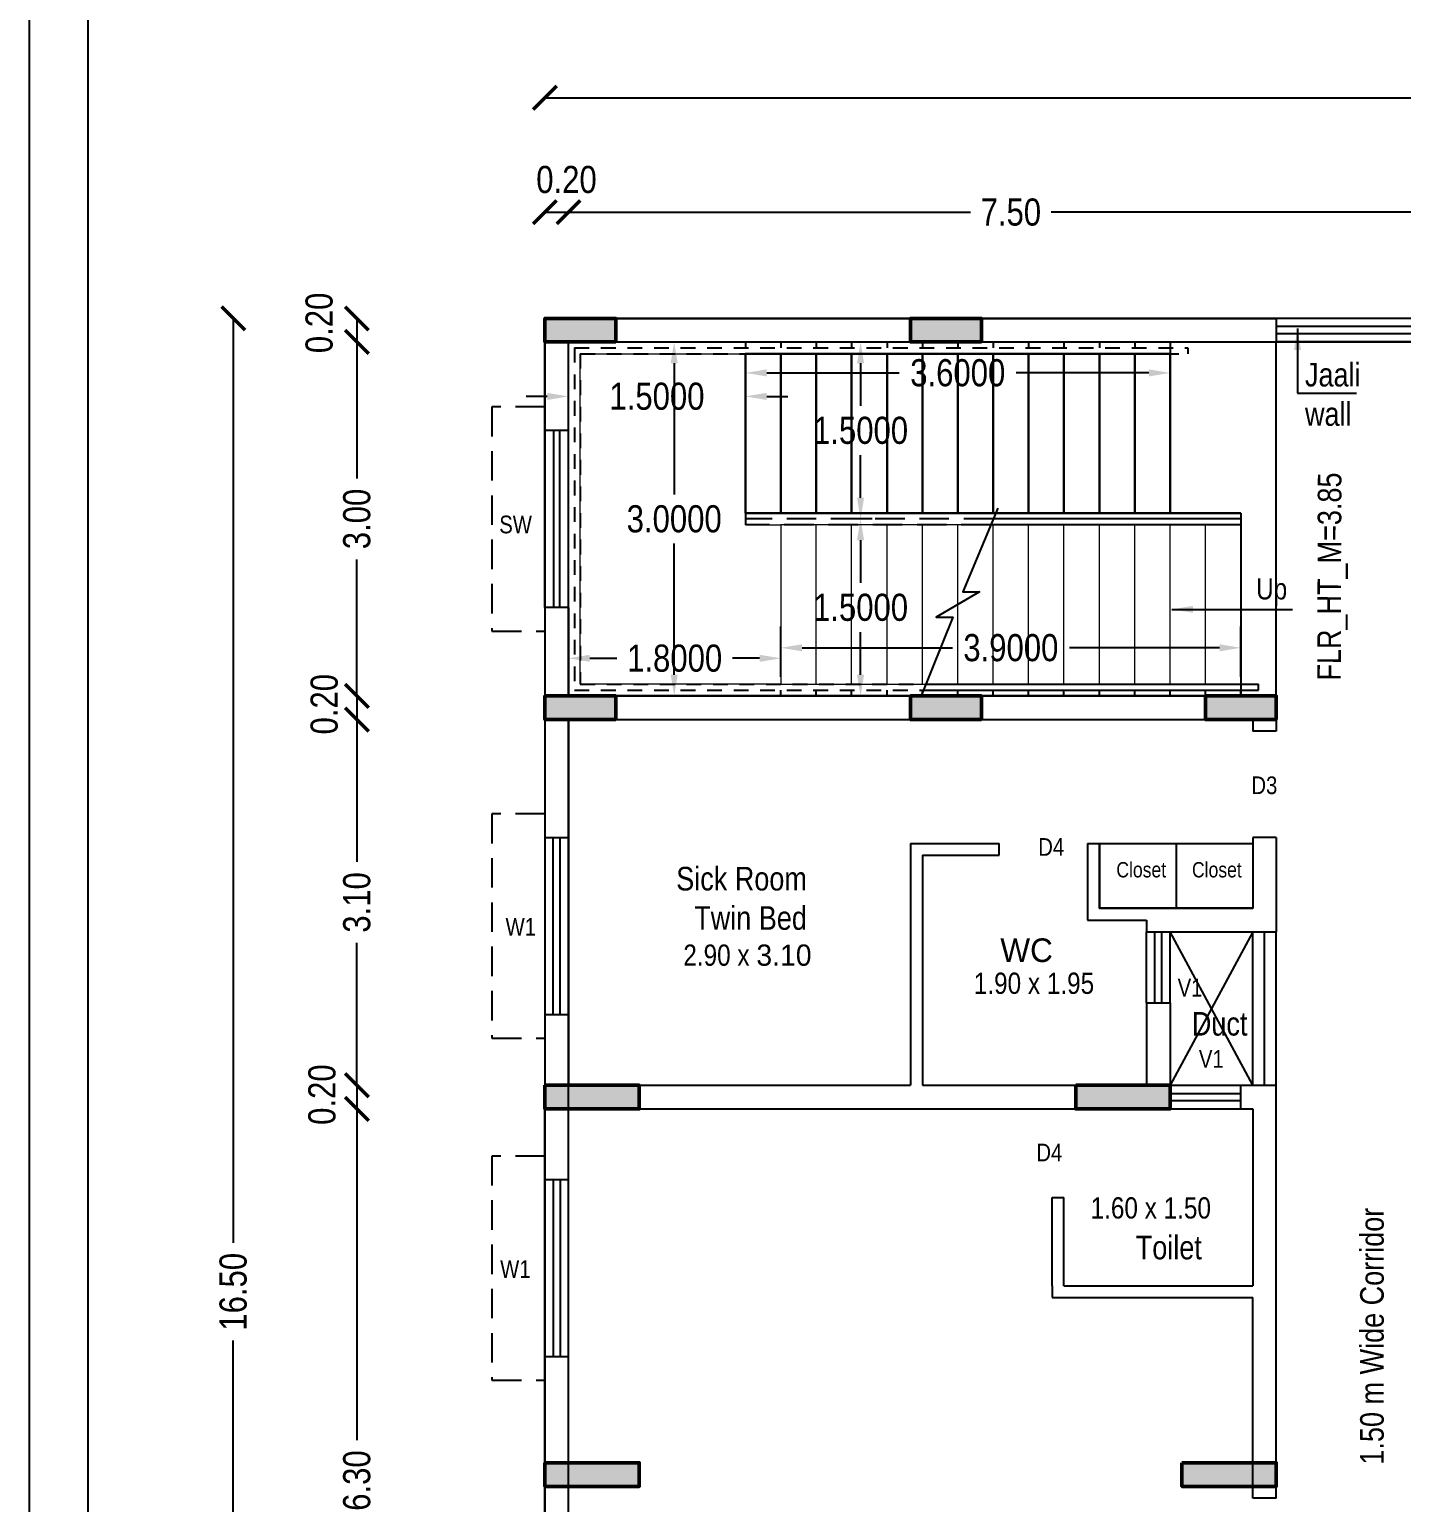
# Model space of a CAD drawing. Header units: metres. Extents: x -488 to 19274, y 1106 to 2071.
# Drawn here: x 19087 to 19098.63, y 1117.22 to 1129.7 of the extents above; entities that cross this region are included whole.
import ezdxf

# ---------------------------------------------------------------- set-up
doc = ezdxf.new("R2010")
doc.units = ezdxf.units.M
doc.header["$MEASUREMENT"] = 0
doc.linetypes.add('HIDDEN', pattern=[0.375, 0.25, -0.125])
for name, color, linetype in [('0 @ 1 (2)', 7, 'Continuous'), ('BLK_1_FLR_0_CARPET_AREA', 17, 'Continuous'), ('BLK_1_FLR_0_REGULAR_ROOM_0', 117, 'Continuous'), ('BLK_1_FLR_0_STAIR_1', 1, 'Continuous')]:
    doc.layers.add(name, color=color, linetype=linetype)
doc.layers.add('BLK_1_FLR_0_BLT_UP_AREA', color=17, linetype='Continuous', plot=False)
for name, color, linetype, lineweight in [('BLK_1_FLR_0_STAIR_1_FLIGHT_1', 1, 'Continuous', 0), ('BLK_1_FLR_0_STAIR_1_FLIGHT_2', 1, 'Continuous', 0), ('BLK_1_FLR_0_STAIR_1_LANDING_1', 7, 'Continuous', 0), ('COL', 1, 'Continuous', 50), ('Hatch', 8, 'Continuous', 5), ('LOCATION_PLAN', 7, 'Continuous', 0)]:
    doc.layers.add(name, color=color, linetype=linetype, lineweight=lineweight)
doc.styles.add('CODE', font='swissc.ttf', dxfattribs={"height": 0.25})
doc.styles.get("Standard").update_dxf_attribs({"font": 'swissc.ttf', "height": 0.23})
doc.dimstyles.new('OUTER', dxfattribs={"dimscale": 0, "dimtxt": 0.3, "dimasz": 0.18, "dimexe": 0.18, "dimexo": 0.0625, "dimgap": 0.09, "dimtad": 0, "dimzin": 0, "dimdsep": 46, "dimtxsty": 'CODE', "dimcen": 0.09, "dimse1": 1, "dimse2": 1, "dimclrd": 8, "dimclrt": 1, "dimadec": 0, "dimazin": 0, "dimtfac": 1, "dimtofl": 0, "dimtmove": 0, "dimatfit": 3, "dimfxl": 0, "dimtolj": 1, "dimtzin": 0, "dimarcsym": 0})
doc.dimstyles.get("Standard").update_dxf_attribs({"dimtxt": 1, "dimasz": 0.18, "dimexe": 0.18, "dimexo": 0.0625, "dimgap": 0.09, "dimtad": 0, "dimtih": 1, "dimtoh": 1, "dimdec": 4, "dimzin": 0, "dimdsep": 46, "dimtxsty": 'Standard', "dimcen": 0.09, "dimadec": 0, "dimazin": 0, "dimtfac": 1, "dimtdec": 4, "dimtofl": 0, "dimtmove": 0, "dimatfit": 3, "dimfxl": 0, "dimtolj": 1, "dimtzin": 0, "dimarcsym": 0})
doc.dimstyles.new('STANDARD$0', dxfattribs={"dimtxt": 7, "dimasz": 3, "dimexe": 3, "dimexo": 1, "dimgap": 1.5, "dimtad": 1, "dimdec": 1, "dimzin": 1, "dimdsep": 46, "dimlunit": 4, "dimtxsty": 'Standard', "dimblk": 'OBLIQUE', "dimcen": 0.09375, "dimdle": 1, "dimclrd": 8, "dimclre": 8, "dimclrt": 7, "dimadec": 1, "dimazin": 0, "dimtfac": 1, "dimtdec": 1, "dimtix": 1, "dimtmove": 2, "dimatfit": 3, "dimldrblk": 'ARCHTICK', "dimfxl": 0, "dimfrac": 2, "dimtolj": 1, "dimtzin": 0, "dimarcsym": 0})

# ---------------------------------------------------------------- blocks, each defined once
blk = doc.blocks.new('*D193')
at = {"layer": 'BLK_1_FLR_0_STAIR_1_LANDING_1', "color": 0, "linetype": 'Continuous', "lineweight": -2}
for p, q in [((19091.57, 1124.117), (19091.57, 1124.553)), ((19093.37, 1124.217), (19093.37, 1124.553))]:
    blk.add_line(p, q, dxfattribs=at)
at = {"layer": 'BLK_1_FLR_0_STAIR_1_LANDING_1', "color": 0, "lineweight": -2}
for p, q in [((19091.75, 1124.373), (19091.98, 1124.373)), ((19093.19, 1124.373), (19092.961, 1124.373))]:
    blk.add_line(p, q, dxfattribs=at)
at = {"layer": 'BLK_1_FLR_0_STAIR_1_LANDING_1', "color": 0, "linetype": 'Continuous'}
for points in [[(19091.75, 1124.403), (19091.75, 1124.343), (19091.57, 1124.373)], [(19093.19, 1124.403), (19093.19, 1124.343), (19093.37, 1124.373)]]:
    blk.add_solid(points, dxfattribs=at)
at = {"layer": 'Defpoints', "color": 0, "linetype": 'Continuous'}
for p in [(19091.57, 1124.373), (19093.37, 1124.154), (19091.57, 1124.054)]:
    blk.add_point(p, dxfattribs=at)
at = {"layer": 'BLK_1_FLR_0_STAIR_1_LANDING_1', "color": 0, "linetype": 'Continuous', "insert": (19092.47, 1124.373), "char_height": 0.23, "attachment_point": 5}
blk.add_mtext('\\A1;1.8000', dxfattribs=at)
blk = doc.blocks.new('*D191')
at = {"layer": 'BLK_1_FLR_0_STAIR_1_FLIGHT_1', "color": 0, "linetype": 'Continuous', "lineweight": -2}
for p, q in [((19094.143, 1125.554), (19093.866, 1125.554)), ((19094.046, 1125.374), (19094.046, 1125.012)), ((19094.046, 1124.234), (19094.046, 1124.596)), ((19094.143, 1124.054), (19093.866, 1124.054))]:
    blk.add_line(p, q, dxfattribs=at)
at = {"layer": 'BLK_1_FLR_0_STAIR_1_FLIGHT_1', "color": 0, "linetype": 'Continuous'}
for points in [[(19094.016, 1125.374), (19094.076, 1125.374), (19094.046, 1125.554)], [(19094.016, 1124.234), (19094.076, 1124.234), (19094.046, 1124.054)]]:
    blk.add_solid(points, dxfattribs=at)
at = {"layer": 'Defpoints', "color": 0, "linetype": 'Continuous'}
for p in [(19094.046, 1125.554), (19094.206, 1125.554), (19094.206, 1124.054)]:
    blk.add_point(p, dxfattribs=at)
at = {"layer": 'BLK_1_FLR_0_STAIR_1_FLIGHT_1', "color": 0, "linetype": 'Continuous', "insert": (19094.046, 1124.804), "char_height": 0.23, "attachment_point": 5}
blk.add_mtext('\\A1;1.5000', dxfattribs=at)
blk = doc.blocks.new('*D192')
at = {"layer": 'BLK_1_FLR_0_STAIR_1_LANDING_1', "color": 0, "linetype": 'Continuous', "lineweight": -2}
for p, q in [((19091.57, 1126.576), (19091.57, 1126.773)), ((19093.07, 1126.576), (19093.07, 1126.773))]:
    blk.add_line(p, q, dxfattribs=at)
at = {"layer": 'BLK_1_FLR_0_STAIR_1_LANDING_1', "color": 0, "lineweight": -2}
for p, q in [((19091.39, 1126.593), (19091.21, 1126.593)), ((19093.25, 1126.593), (19093.43, 1126.593))]:
    blk.add_line(p, q, dxfattribs=at)
at = {"layer": 'BLK_1_FLR_0_STAIR_1_LANDING_1', "color": 0, "linetype": 'Continuous'}
for points in [[(19091.39, 1126.623), (19091.39, 1126.563), (19091.57, 1126.593)], [(19093.25, 1126.623), (19093.25, 1126.563), (19093.07, 1126.593)]]:
    blk.add_solid(points, dxfattribs=at)
at = {"layer": 'Defpoints', "color": 0, "linetype": 'Continuous'}
for p in [(19091.57, 1126.593), (19091.57, 1126.514), (19093.07, 1126.514)]:
    blk.add_point(p, dxfattribs=at)
at = {"layer": 'BLK_1_FLR_0_STAIR_1_LANDING_1', "color": 0, "linetype": 'Continuous', "insert": (19092.32, 1126.593), "char_height": 0.23, "attachment_point": 5}
blk.add_mtext('\\A1;1.5000', dxfattribs=at)
blk = doc.blocks.new('zw$3395')
at = {"layer": 'Hatch'}
h = blk.add_hatch(color=256, dxfattribs=at)
h.dxf.hatch_style = 1
h.paths.add_polyline_path([(15.05, 12.675), (15.05, 11.475), (15.25, 11.475), (15.25, 12.675)])
h.paths.add_polyline_path([(21.65, 12.661), (21.65, 11.461), (21.85, 11.461), (21.85, 12.661)])
h.paths.add_polyline_path([(15.05, 8.5), (15.05, 7.3), (15.25, 7.3), (15.25, 8.5)])
h.paths.add_polyline_path([(21.65, 8.5), (21.65, 7.3), (21.85, 7.3), (21.85, 8.5)])
h.paths.add_polyline_path([(15.05, 4.675), (15.05, 3.475), (15.25, 3.475), (15.25, 4.675)])
h.paths.add_polyline_path([(21.65, 4.675), (21.65, 3.475), (21.85, 3.475), (21.85, 4.675)])
h.paths.add_polyline_path([(0, 3.5), (0, 3.3), (0.8, 3.3), (0.8, 3.5)])
h.paths.add_polyline_path([(4.5, 3.5), (4.5, 3.3), (5.3, 3.3), (5.3, 3.5)])
h.paths.add_polyline_path([(15.05, 16.5), (15.05, 16.3), (15.85, 16.3), (15.85, 16.5)])
h.paths.add_polyline_path([(0, 0.2), (0, 0), (0.8, 0), (0.8, 0.2)])
h.paths.add_polyline_path([(5.4, 0.2), (5.4, 0), (6.2, 0), (6.2, 0.2)])
h.paths.add_polyline_path([(0, 6.8), (0, 6.6), (0.8, 6.6), (0.8, 6.8)])
h.paths.add_polyline_path([(5.4, 6.8), (5.4, 6.6), (6.2, 6.6), (6.2, 6.8)])
h.paths.add_polyline_path([(21.05, 16.5), (21.05, 16.3), (21.85, 16.3), (21.85, 16.5)])
h.paths.add_polyline_path([(13.35, 12.1), (13.35, 12.9), (13.55, 12.9), (13.55, 12.1)])
h.paths.add_polyline_path([(4.5, 9.8), (4.5, 10), (5.3, 10), (5.3, 9.8)])
h.paths.add_polyline_path([(0, 10), (0, 9.8), (0.8, 9.8), (0.8, 10)])
h.paths.add_polyline_path([(13.35, 7.3), (13.35, 8.1), (13.55, 8.1), (13.55, 7.3)])
h.paths.add_polyline_path([(15.05, 0.2), (15.05, 0), (15.85, 0), (15.85, 0.2)])
h.paths.add_polyline_path([(21.05, 0.2), (21.05, 0), (21.85, 0), (21.85, 0.2)])
h.paths.add_polyline_path([(7.7, 5.1), (7.7, 5.3), (8.3, 5.3), (8.3, 5.1)])
h.paths.add_polyline_path([(7.7, 7.5), (7.7, 7.3), (8.3, 7.3), (8.3, 7.5)])
h.paths.add_polyline_path([(7.7, 10), (7.7, 10.2), (8.3, 10.2), (8.3, 10)])
h.paths.add_polyline_path([(10.15, 7.3), (10.15, 7.9), (10.35, 7.9), (10.35, 7.3)])
h.paths.add_polyline_path([(7.7, 0), (7.7, 0.2), (8.3, 0.2), (8.3, 0)])
h.paths.add_polyline_path([(3.1, 13.3), (3.1, 13.1), (3.7, 13.1), (3.7, 13.3)])
h.paths.add_polyline_path([(0, 13.1), (0, 13.3), (0.6, 13.3), (0.6, 13.1)])
h.paths.add_polyline_path([(5.6, 13.1), (5.6, 13.3), (6.2, 13.3), (6.2, 13.1)])
h.paths.add_polyline_path([(10.15, 10.2), (10.15, 9.6), (10.35, 9.6), (10.35, 10.2)])
h.paths.add_polyline_path([(7.7, 12.7), (7.7, 12.9), (8.3, 12.9), (8.3, 12.7)])
h.paths.add_polyline_path([(10.15, 12.3), (10.15, 12.9), (10.35, 12.9), (10.35, 12.3)])
h.paths.add_polyline_path([(12.95, 5.3), (12.95, 5.1), (13.55, 5.1), (13.55, 5.3)])
h.paths.add_polyline_path([(7.7, 16.3), (7.7, 16.5), (8.3, 16.5), (8.3, 16.3)])
h.paths.add_polyline_path([(9.75, 16.3), (9.75, 16.5), (10.35, 16.5), (10.35, 16.3)])
h.paths.add_polyline_path([(3.1, 16.3), (3.1, 16.5), (3.7, 16.5), (3.7, 16.3)])
h.paths.add_polyline_path([(0, 16.3), (0, 16.5), (0.6, 16.5), (0.6, 16.3)])
h.paths.add_polyline_path([(12.95, 16.3), (12.95, 16.5), (13.55, 16.5), (13.55, 16.3)])
h.paths.add_polyline_path([(12.95, 0), (12.95, 0.2), (13.55, 0.2), (13.55, 0)])
at = {"layer": 'COL'}
for points in [[(0.6, 16.3), (0, 16.3), (0, 16.5), (0.6, 16.5)], [(3.7, 16.3), (3.1, 16.3), (3.1, 16.5), (3.7, 16.5)], [(0.6, 13.1), (0, 13.1), (0, 13.3), (0.6, 13.3)], [(3.7, 13.1), (3.1, 13.1), (3.1, 13.3), (3.7, 13.3)], [(6.2, 13.1), (5.6, 13.1), (5.6, 13.3), (6.2, 13.3)], [(0, 10), (0.8, 10), (0.8, 9.8), (0, 9.8)], [(4.5, 10), (5.3, 10), (5.3, 9.8), (4.5, 9.8)], [(0, 6.8), (0.8, 6.8), (0.8, 6.6), (0, 6.6)], [(5.4, 6.8), (6.2, 6.8), (6.2, 6.6), (5.4, 6.6)]]:
    blk.add_lwpolyline(points, close=True, dxfattribs=at)
blk = doc.blocks.new('*D174')
at = {"layer": 'BLK_1_FLR_0_STAIR_1_FLIGHT_2', "color": 0, "linetype": 'Continuous', "lineweight": -2}
for p, q in [((19094.143, 1127.054), (19093.866, 1127.054)), ((19094.046, 1126.874), (19094.046, 1126.512)), ((19094.046, 1125.734), (19094.046, 1126.096)), ((19094.143, 1125.554), (19093.866, 1125.554))]:
    blk.add_line(p, q, dxfattribs=at)
at = {"layer": 'BLK_1_FLR_0_STAIR_1_FLIGHT_2', "color": 0, "linetype": 'Continuous'}
for points in [[(19094.016, 1126.874), (19094.076, 1126.874), (19094.046, 1127.054)], [(19094.016, 1125.734), (19094.076, 1125.734), (19094.046, 1125.554)]]:
    blk.add_solid(points, dxfattribs=at)
at = {"layer": 'Defpoints', "color": 0, "linetype": 'Continuous'}
for p in [(19094.046, 1127.054), (19094.206, 1127.054), (19094.206, 1125.554)]:
    blk.add_point(p, dxfattribs=at)
at = {"layer": 'BLK_1_FLR_0_STAIR_1_FLIGHT_2', "color": 0, "linetype": 'Continuous', "insert": (19094.046, 1126.304), "char_height": 0.23, "attachment_point": 5}
blk.add_mtext('\\A1;1.5000', dxfattribs=at)
blk = doc.blocks.new('*D250')
at = {"layer": 'BLK_1_FLR_0_STAIR_1_FLIGHT_2', "color": 0, "linetype": 'Continuous', "lineweight": -2}
for p, q in [((19093.07, 1126.892), (19093.07, 1126.612)), ((19096.67, 1126.892), (19096.67, 1126.612)), ((19093.25, 1126.792), (19094.374, 1126.792)), ((19096.49, 1126.792), (19095.366, 1126.792))]:
    blk.add_line(p, q, dxfattribs=at)
at = {"layer": 'BLK_1_FLR_0_STAIR_1_FLIGHT_2', "color": 0, "linetype": 'Continuous'}
for points in [[(19093.25, 1126.822), (19093.25, 1126.762), (19093.07, 1126.792)], [(19096.49, 1126.822), (19096.49, 1126.762), (19096.67, 1126.792)]]:
    blk.add_solid(points, dxfattribs=at)
at = {"layer": 'Defpoints', "color": 0, "linetype": 'Continuous'}
for p in [(19093.07, 1126.954), (19096.67, 1126.954), (19096.67, 1126.792)]:
    blk.add_point(p, dxfattribs=at)
at = {"layer": 'BLK_1_FLR_0_STAIR_1_FLIGHT_2', "color": 0, "linetype": 'Continuous', "insert": (19094.87, 1126.792), "char_height": 0.23, "attachment_point": 5}
blk.add_mtext('\\A1;3.6000', dxfattribs=at)
blk = doc.blocks.new('*D158')
at = {"layer": 'BLK_1_FLR_0_STAIR_1_FLIGHT_1', "color": 0, "linetype": 'Continuous', "lineweight": -2}
for p, q in [((19093.37, 1124.217), (19093.37, 1124.642)), ((19097.27, 1124.217), (19097.27, 1124.642)), ((19093.55, 1124.462), (19094.824, 1124.462)), ((19097.09, 1124.462), (19095.816, 1124.462))]:
    blk.add_line(p, q, dxfattribs=at)
at = {"layer": 'BLK_1_FLR_0_STAIR_1_FLIGHT_1', "color": 0, "linetype": 'Continuous'}
for points in [[(19093.55, 1124.492), (19093.55, 1124.432), (19093.37, 1124.462)], [(19097.09, 1124.492), (19097.09, 1124.432), (19097.27, 1124.462)]]:
    blk.add_solid(points, dxfattribs=at)
at = {"layer": 'Defpoints', "color": 0, "linetype": 'Continuous'}
for p in [(19097.27, 1124.462), (19093.37, 1124.154), (19097.27, 1124.154)]:
    blk.add_point(p, dxfattribs=at)
at = {"layer": 'BLK_1_FLR_0_STAIR_1_FLIGHT_1', "color": 0, "linetype": 'Continuous', "insert": (19095.32, 1124.462), "char_height": 0.23, "attachment_point": 5}
blk.add_mtext('\\A1;3.9000', dxfattribs=at)
blk = doc.blocks.new('*D276')
at = {"layer": 'BLK_1_FLR_0_STAIR_1_LANDING_1', "color": 0, "linetype": 'Continuous', "lineweight": -2}
for p, q in [((19092.953, 1127.054), (19092.286, 1127.054)), ((19092.953, 1124.054), (19092.286, 1124.054))]:
    blk.add_line(p, q, dxfattribs=at)
at = {"layer": 'BLK_1_FLR_0_STAIR_1_LANDING_1', "color": 0, "lineweight": -2}
for p, q in [((19092.466, 1126.874), (19092.466, 1125.762)), ((19092.466, 1124.234), (19092.466, 1125.346))]:
    blk.add_line(p, q, dxfattribs=at)
at = {"layer": 'BLK_1_FLR_0_STAIR_1_LANDING_1', "color": 0, "linetype": 'Continuous'}
for points in [[(19092.436, 1126.874), (19092.496, 1126.874), (19092.466, 1127.054)], [(19092.436, 1124.234), (19092.496, 1124.234), (19092.466, 1124.054)]]:
    blk.add_solid(points, dxfattribs=at)
at = {"layer": 'Defpoints', "color": 0, "linetype": 'Continuous'}
for p in [(19093.016, 1127.054), (19092.466, 1124.054), (19093.016, 1124.054)]:
    blk.add_point(p, dxfattribs=at)
at = {"layer": 'BLK_1_FLR_0_STAIR_1_LANDING_1', "color": 0, "linetype": 'Continuous', "insert": (19092.466, 1125.554), "char_height": 0.23, "attachment_point": 5}
blk.add_mtext('\\A1;3.0000', dxfattribs=at)
blk = doc.blocks.new('_ArchTick')
at = {"const_width": 0.15}
blk.add_lwpolyline([(-0.5, -0.5), (0.5, 0.5)], dxfattribs=at)
blk = doc.blocks.new('*D285')
at = {"lineweight": -2}
for p, q in [((19089.776, 1127.054), (19089.776, 1125.898)), ((19089.776, 1124.054), (19089.776, 1125.211))]:
    blk.add_line(p, q, dxfattribs=at)
at = {"layer": 'Defpoints', "color": 0}
for p in [(19092.172, 1127.054), (19089.776, 1124.054), (19092.117, 1124.054)]:
    blk.add_point(p, dxfattribs=at)
at = {"lineweight": -2, "xscale": 0.2, "yscale": 0.2, "zscale": 0.2}
for p, rotation in [((19089.776, 1127.054), 90), ((19089.776, 1124.054), 270)]:
    blk.add_blockref('_ArchTick', p, dxfattribs=dict(at, rotation=rotation))
at = {"insert": (19089.776, 1125.554), "char_height": 0.23, "attachment_point": 5, "rotation": 90}
blk.add_mtext('\\A1;3.00', dxfattribs=at)
blk = doc.blocks.new('*D286')
at = {"lineweight": -2}
blk.add_line((19089.776, 1124.054), (19089.776, 1123.854), dxfattribs=at)
at = {"layer": 'Defpoints', "color": 0}
for p in [(19092.117, 1124.054), (19089.776, 1123.854), (19092.117, 1123.854)]:
    blk.add_point(p, dxfattribs=at)
at = {"lineweight": -2, "xscale": 0.2, "yscale": 0.2, "zscale": 0.2}
for p, rotation in [((19089.776, 1124.054), 90), ((19089.776, 1123.854), 270)]:
    blk.add_blockref('_ArchTick', p, dxfattribs=dict(at, rotation=rotation))
at = {"insert": (19089.5, 1123.984), "char_height": 0.23, "attachment_point": 5, "rotation": 90}
blk.add_mtext('\\A1;0.20', dxfattribs=at)
blk = doc.blocks.new('*D287')
at = {"lineweight": -2}
for p, q in [((19089.776, 1123.854), (19089.776, 1122.648)), ((19089.776, 1120.754), (19089.776, 1121.961))]:
    blk.add_line(p, q, dxfattribs=at)
at = {"layer": 'Defpoints', "color": 0}
for p in [(19092.117, 1123.854), (19089.776, 1120.754), (19092.397, 1120.754)]:
    blk.add_point(p, dxfattribs=at)
at = {"lineweight": -2, "xscale": 0.2, "yscale": 0.2, "zscale": 0.2}
for p, rotation in [((19089.776, 1123.854), 90), ((19089.776, 1120.754), 270)]:
    blk.add_blockref('_ArchTick', p, dxfattribs=dict(at, rotation=rotation))
at = {"insert": (19089.776, 1122.304), "char_height": 0.23, "attachment_point": 5, "rotation": 90}
blk.add_mtext('\\A1;3.10', dxfattribs=at)
blk = doc.blocks.new('*D288')
at = {"lineweight": -2}
blk.add_line((19089.776, 1120.754), (19089.776, 1120.554), dxfattribs=at)
at = {"layer": 'Defpoints', "color": 0}
for p in [(19092.397, 1120.754), (19089.776, 1120.554), (19092.397, 1120.554)]:
    blk.add_point(p, dxfattribs=at)
at = {"lineweight": -2, "xscale": 0.2, "yscale": 0.2, "zscale": 0.2}
for p, rotation in [((19089.776, 1120.754), 90), ((19089.776, 1120.554), 270)]:
    blk.add_blockref('_ArchTick', p, dxfattribs=dict(at, rotation=rotation))
at = {"insert": (19089.481, 1120.675), "char_height": 0.23, "attachment_point": 5, "rotation": 90}
blk.add_mtext('\\A1;0.20', dxfattribs=at)
blk = doc.blocks.new('*D289')
at = {"lineweight": -2}
for p, q in [((19089.776, 1120.554), (19089.776, 1117.747)), ((19089.776, 1114.254), (19089.776, 1117.062))]:
    blk.add_line(p, q, dxfattribs=at)
at = {"layer": 'Defpoints', "color": 0}
for p in [(19092.397, 1120.554), (19089.776, 1114.254), (19092.688, 1114.254)]:
    blk.add_point(p, dxfattribs=at)
at = {"lineweight": -2, "xscale": 0.2, "yscale": 0.2, "zscale": 0.2}
for p, rotation in [((19089.776, 1120.554), 90), ((19089.776, 1114.254), 270)]:
    blk.add_blockref('_ArchTick', p, dxfattribs=dict(at, rotation=rotation))
at = {"insert": (19089.776, 1117.404), "char_height": 0.23, "attachment_point": 5, "rotation": 90}
blk.add_mtext('\\A1;6.30', dxfattribs=at)
blk = doc.blocks.new('*D293')
at = {"lineweight": -2}
for p, q in [((19088.728, 1127.254), (19088.728, 1119.419)), ((19088.728, 1110.754), (19088.728, 1118.59))]:
    blk.add_line(p, q, dxfattribs=at)
at = {"layer": 'Defpoints', "color": 0}
for p in [(19088.728, 1127.254), (19091.37, 1127.254), (19091.37, 1110.754)]:
    blk.add_point(p, dxfattribs=at)
at = {"lineweight": -2, "xscale": 0.2, "yscale": 0.2, "zscale": 0.2}
for p, rotation in [((19088.728, 1127.254), 90), ((19088.728, 1110.754), 270)]:
    blk.add_blockref('_ArchTick', p, dxfattribs=dict(at, rotation=rotation))
at = {"insert": (19088.728, 1119.004), "char_height": 0.23, "attachment_point": 5, "rotation": 90}
blk.add_mtext('\\A1;16.50', dxfattribs=at)
blk = doc.blocks.new('*D294')
at = {"lineweight": -2}
for p, q in [((19091.57, 1128.154), (19094.977, 1128.154)), ((19099.07, 1128.154), (19095.663, 1128.154))]:
    blk.add_line(p, q, dxfattribs=at)
at = {"layer": 'Defpoints', "color": 0}
for p in [(19099.07, 1128.154), (19099.07, 1127.054), (19091.57, 1126.932)]:
    blk.add_point(p, dxfattribs=at)
at = {"lineweight": -2, "xscale": 0.2, "yscale": 0.2, "zscale": 0.2, "rotation": 180}
blk.add_blockref('_ArchTick', (19091.57, 1128.154), dxfattribs=at)
at = {"lineweight": -2, "xscale": 0.2, "yscale": 0.2, "zscale": 0.2}
blk.add_blockref('_ArchTick', (19099.07, 1128.154), dxfattribs=at)
at = {"insert": (19095.32, 1128.154), "char_height": 0.23, "attachment_point": 5}
blk.add_mtext('\\A1;7.50', dxfattribs=at)
blk = doc.blocks.new('*D304')
at = {"lineweight": -2}
for p, q in [((19091.37, 1129.124), (19101.878, 1129.124)), ((19113.22, 1129.124), (19102.713, 1129.124))]:
    blk.add_line(p, q, dxfattribs=at)
at = {"layer": 'Defpoints', "color": 0}
for p in [(19113.22, 1129.124), (19091.37, 1127.254), (19113.22, 1127.254)]:
    blk.add_point(p, dxfattribs=at)
at = {"lineweight": -2, "xscale": 0.2, "yscale": 0.2, "zscale": 0.2, "rotation": 180}
blk.add_blockref('_ArchTick', (19091.37, 1129.124), dxfattribs=at)
at = {"lineweight": -2, "xscale": 0.2, "yscale": 0.2, "zscale": 0.2}
blk.add_blockref('_ArchTick', (19113.22, 1129.124), dxfattribs=at)
at = {"insert": (19102.295, 1129.124), "char_height": 0.23, "attachment_point": 5}
blk.add_mtext('\\A1;21.85', dxfattribs=at)
blk = doc.blocks.new('*D321')
at = {"lineweight": -2}
blk.add_line((19089.776, 1127.254), (19089.776, 1127.054), dxfattribs=at)
at = {"layer": 'Defpoints', "color": 0}
for p in [(19092.613, 1127.254), (19089.776, 1127.054), (19092.611, 1127.054)]:
    blk.add_point(p, dxfattribs=at)
at = {"lineweight": -2, "xscale": 0.2, "yscale": 0.2, "zscale": 0.2}
for p, rotation in [((19089.776, 1127.254), 90), ((19089.776, 1127.054), 270)]:
    blk.add_blockref('_ArchTick', p, dxfattribs=dict(at, rotation=rotation))
at = {"insert": (19089.457, 1127.216), "char_height": 0.23, "attachment_point": 5, "rotation": 90}
blk.add_mtext('\\A1;0.20', dxfattribs=at)
blk = doc.blocks.new('*D322')
at = {"lineweight": -2}
blk.add_line((19091.37, 1128.154), (19091.57, 1128.154), dxfattribs=at)
at = {"layer": 'Defpoints', "color": 0}
for p in [(19091.57, 1128.154), (19091.37, 1127.054), (19091.57, 1127.054)]:
    blk.add_point(p, dxfattribs=at)
at = {"lineweight": -2, "xscale": 0.2, "yscale": 0.2, "zscale": 0.2, "rotation": 180}
blk.add_blockref('_ArchTick', (19091.37, 1128.154), dxfattribs=at)
at = {"lineweight": -2, "xscale": 0.2, "yscale": 0.2, "zscale": 0.2}
blk.add_blockref('_ArchTick', (19091.57, 1128.154), dxfattribs=at)
at = {"insert": (19091.553, 1128.43), "char_height": 0.23, "attachment_point": 5}
blk.add_mtext('\\A1;0.20', dxfattribs=at)

msp = doc.modelspace()

# ---------------------------------------------------------------- linework, layer by layer
for p, q in [((19091.37031, 1127.25427), (19097.57031, 1127.25427)), ((19091.37031, 1126.30427), (19091.37031, 1127.25427)), ((19099.07031, 1127.25427), (19097.57031, 1127.25427)), ((19097.57031, 1127.25427), (19097.57031, 1127.05427)), ((19099.07031, 1127.18427), (19097.57031, 1127.18427)), ((19099.07031, 1127.12427), (19097.57031, 1127.12427)), ((19091.57031, 1127.05427), (19097.57031, 1127.05427)), ((19091.57031, 1126.30427), (19091.57031, 1127.05427)), ((19099.07031, 1127.05427), (19097.57031, 1127.05427)), ((19091.37031, 1124.80427), (19091.37031, 1126.30427)), ((19091.57031, 1126.30427), (19091.37031, 1126.30427)), ((19091.44531, 1124.80427), (19091.44531, 1126.30427)), ((19091.49531, 1124.80427), (19091.49531, 1126.30427)), ((19091.57031, 1124.80427), (19091.57031, 1126.30427)), ((19097.27031, 1125.60427), (19095.19111, 1125.60427)), ((19097.27031, 1125.60427), (19097.27031, 1125.50427)), ((19097.27031, 1125.50427), (19095.1495, 1125.50427)), ((19097.27031, 1125.55427), (19095.17031, 1125.55427)), ((19091.57031, 1124.80427), (19091.37031, 1124.80427)), ((19091.37031, 1124.80427), (19091.37031, 1124.05427)), ((19091.57031, 1124.80427), (19091.57031, 1124.05427)), ((19094.58031, 1124.10427), (19097.42031, 1124.10427)), ((19094.60031, 1124.15427), (19097.42031, 1124.15427)), ((19094.87031, 1124.05427), (19094.87031, 1124.10427)), ((19095.17031, 1124.05427), (19095.17031, 1124.10427)), ((19095.47031, 1124.05427), (19095.47031, 1124.10427)), ((19095.77031, 1124.05427), (19095.77031, 1124.10427)), ((19096.07031, 1124.05427), (19096.07031, 1124.10427)), ((19096.37031, 1124.05427), (19096.37031, 1124.10427)), ((19096.67031, 1124.05427), (19096.67031, 1124.10427)), ((19096.97031, 1124.05427), (19096.97031, 1124.10427)), ((19097.27031, 1124.05427), (19097.27031, 1124.10427)), ((19097.42031, 1124.10427), (19097.42031, 1124.15427)), ((19091.37031, 1124.05427), (19091.37031, 1122.85427)), ((19091.37031, 1124.05427), (19097.57031, 1124.05427)), ((19097.57031, 1124.05427), (19097.57031, 1123.75427)), ((19091.57031, 1123.85427), (19091.57031, 1122.85427)), ((19091.57031, 1123.85427), (19097.37031, 1123.85427)), ((19097.37031, 1123.85427), (19097.37031, 1123.75427)), ((19097.57031, 1123.75427), (19097.37031, 1123.75427)), ((19091.37031, 1122.85427), (19091.37031, 1121.35427)), ((19091.37031, 1122.85427), (19091.57031, 1122.85427)), ((19091.44031, 1121.35427), (19091.44031, 1122.85427)), ((19091.50031, 1121.35427), (19091.50031, 1122.85427)), ((19091.57031, 1122.85427), (19091.57031, 1121.35427)), ((19097.57031, 1122.85427), (19097.37031, 1122.85427)), ((19097.37031, 1122.85427), (19097.37031, 1122.25427)), ((19097.57031, 1122.85427), (19097.57031, 1122.05427)), ((19094.47031, 1122.80427), (19095.22031, 1122.80427)), ((19094.47031, 1122.80427), (19094.47031, 1120.75427)), ((19094.57031, 1122.70427), (19095.22031, 1122.70427)), ((19094.57031, 1122.70427), (19094.57031, 1120.75427)), ((19095.22031, 1122.70427), (19095.22031, 1122.80427)), ((19095.97031, 1122.80427), (19095.97031, 1122.15427)), ((19095.97031, 1122.80427), (19096.07031, 1122.80427)), ((19096.07031, 1122.80427), (19096.07031, 1122.25427)), ((19096.72031, 1122.80427), (19096.72031, 1122.25427)), ((19096.07031, 1122.25427), (19097.37031, 1122.25427)), ((19095.97031, 1122.15427), (19096.47031, 1122.15427)), ((19096.47031, 1122.15427), (19096.47031, 1122.05427)), ((19096.47031, 1121.45427), (19096.47031, 1122.05427)), ((19096.47031, 1122.05427), (19097.57031, 1122.05427)), ((19096.54031, 1121.45427), (19096.54031, 1122.05427)), ((19096.60031, 1121.45427), (19096.60031, 1122.05427)), ((19097.37031, 1122.05427), (19096.67031, 1120.75427)), ((19097.37031, 1120.75427), (19096.67031, 1122.05427)), ((19096.67031, 1121.45427), (19096.67031, 1122.05427)), ((19097.37031, 1120.75427), (19097.37031, 1122.05427)), ((19097.47031, 1120.75427), (19097.47031, 1122.05427)), ((19097.57031, 1120.75427), (19097.57031, 1122.05427)), ((19096.47031, 1121.45427), (19096.67031, 1121.45427)), ((19096.47031, 1121.45427), (19096.47031, 1120.75427)), ((19096.67031, 1121.45427), (19096.67031, 1120.55427)), ((19091.37031, 1121.35427), (19091.57031, 1121.35427)), ((19091.37031, 1121.35427), (19091.37031, 1120.55427)), ((19091.57031, 1121.35427), (19091.57031, 1120.75427)), ((19091.37031, 1119.95427), (19091.37031, 1120.75427)), ((19091.37031, 1120.75427), (19094.47031, 1120.75427)), ((19091.57031, 1120.75427), (19094.47031, 1120.75427)), ((19094.57031, 1120.75427), (19096.47031, 1120.75427)), ((19094.57031, 1120.75427), (19096.47031, 1120.75427)), ((19096.67031, 1120.75427), (19097.27031, 1120.75427)), ((19097.27031, 1120.75427), (19097.57031, 1120.75427)), ((19097.27031, 1120.55427), (19097.27031, 1120.75427)), ((19097.57031, 1117.25427), (19097.57031, 1120.75427)), ((19096.67031, 1120.68427), (19097.27031, 1120.68427)), ((19096.67031, 1120.62427), (19097.27031, 1120.62427)), ((19091.57031, 1119.95427), (19091.57031, 1120.55427)), ((19091.57031, 1120.55427), (19096.67031, 1120.55427)), ((19096.67031, 1120.55427), (19097.27031, 1120.55427)), ((19097.27031, 1120.55427), (19097.37031, 1120.55427)), ((19097.37031, 1120.55427), (19097.37031, 1119.05427)), ((19091.37031, 1118.45427), (19091.37031, 1119.95427)), ((19091.37031, 1119.95427), (19091.57031, 1119.95427)), ((19091.44031, 1119.95427), (19091.44031, 1118.45427)), ((19091.50031, 1119.95427), (19091.50031, 1118.45427)), ((19091.57031, 1118.45427), (19091.57031, 1119.95427)), ((19095.67031, 1119.80427), (19095.77031, 1119.80427)), ((19095.67031, 1119.05427), (19095.67031, 1119.80427)), ((19095.77031, 1119.05427), (19095.77031, 1119.80427)), ((19095.67031, 1119.05427), (19095.67031, 1118.95427)), ((19095.67031, 1118.95427), (19097.37031, 1118.95427)), ((19095.77031, 1119.05427), (19097.37031, 1119.05427)), ((19097.37031, 1117.25427), (19097.37031, 1118.95427)), ((19091.37031, 1118.45427), (19091.57031, 1118.45427)), ((19091.37031, 1116.35427), (19091.37031, 1118.45427)), ((19091.57031, 1116.35427), (19091.57031, 1118.45427)), ((19097.57031, 1117.25427), (19097.37031, 1117.25427))]:
    msp.add_line(p, q)
at = {"linetype": 'HIDDEN', "ltscale": 0.5}
for p, q in [((19091.62031, 1127.00427), (19091.62031, 1124.10427)), ((19091.62031, 1127.00427), (19096.82031, 1127.00427)), ((19091.67031, 1126.95427), (19091.67031, 1124.15427)), ((19091.67031, 1126.95427), (19096.82031, 1126.95427)), ((19096.82031, 1127.00427), (19096.82031, 1126.95427)), ((19091.62031, 1124.10427), (19094.58031, 1124.10427)), ((19091.67031, 1124.15427), (19094.60031, 1124.15427))]:
    msp.add_line(p, q, dxfattribs=at)
at = {"linetype": 'HIDDEN'}
for p, q in [((19093.07031, 1127.05427), (19093.07031, 1127.00427)), ((19093.37031, 1127.05427), (19093.37031, 1127.00427)), ((19093.67031, 1127.05427), (19093.67031, 1127.00427)), ((19093.97031, 1127.05427), (19093.97031, 1127.00427)), ((19094.27031, 1127.05427), (19094.27031, 1127.00427)), ((19094.57031, 1127.05427), (19094.57031, 1127.00427)), ((19094.87031, 1127.05427), (19094.87031, 1127.00427)), ((19095.17031, 1127.05427), (19095.17031, 1127.00427)), ((19095.47031, 1127.05427), (19095.47031, 1127.00427)), ((19095.77031, 1127.05427), (19095.77031, 1127.00427)), ((19096.07031, 1127.05427), (19096.07031, 1127.00427)), ((19096.37031, 1127.05427), (19096.37031, 1127.00427)), ((19096.67031, 1127.05427), (19096.67031, 1127.00427)), ((19090.92031, 1126.50427), (19090.92031, 1124.60427)), ((19091.37031, 1126.50427), (19090.92031, 1126.50427)), ((19093.07031, 1125.60427), (19093.07031, 1125.50427)), ((19095.19111, 1125.60427), (19093.07031, 1125.60427)), ((19095.17031, 1125.55427), (19093.07031, 1125.55427)), ((19095.1495, 1125.50427), (19093.07031, 1125.50427)), ((19090.92031, 1124.60427), (19091.37031, 1124.60427)), ((19093.37031, 1124.05427), (19093.37031, 1124.10427)), ((19093.67031, 1124.05427), (19093.67031, 1124.10427)), ((19093.97031, 1124.05427), (19093.97031, 1124.10427)), ((19094.27031, 1124.05427), (19094.27031, 1124.10427)), ((19094.57031, 1124.05427), (19094.57031, 1124.10427)), ((19090.92031, 1123.05427), (19090.92031, 1121.15427)), ((19091.37031, 1123.05427), (19090.92031, 1123.05427)), ((19090.92031, 1121.15427), (19091.37031, 1121.15427)), ((19090.92031, 1120.15427), (19090.92031, 1118.25427)), ((19091.37031, 1120.15427), (19090.92031, 1120.15427)), ((19090.92031, 1118.25427), (19091.37031, 1118.25427))]:
    msp.add_line(p, q, dxfattribs=at)
for points in [[(19087.0003, 1106.44003), (19087.0003, 1181.70198), (19231.41611, 1181.70198), (19231.41611, 1106.44003), (19087.0003, 1106.44003)], [(19095.20841, 1125.64584), (19094.91285, 1124.93563), (19095.05486, 1124.93563), (19094.87031, 1124.82927), (19094.68575, 1124.72292), (19094.82776, 1124.72292), (19094.56031, 1124.05427)]]:
    msp.add_lwpolyline(points)
msp.add_lwpolyline([(19096.07031, 1122.80427), (19097.37031, 1122.80427), (19097.37031, 1122.25427), (19096.07031, 1122.25427)], close=True)
at = {"layer": 'BLK_1_FLR_0_BLT_UP_AREA', "color": 17}
msp.add_lwpolyline([(19113.22031, 1127.25427), (19091.37031, 1127.25427), (19091.37031, 1110.75427), (19113.22031, 1110.75427)], close=True, dxfattribs=at)
at = {"layer": 'BLK_1_FLR_0_CARPET_AREA', "color": 17}
msp.add_lwpolyline([(19113.02031, 1120.95427), (19113.02031, 1112.95427), (19099.07031, 1112.95427), (19099.07031, 1110.95427), (19091.57031, 1110.95427), (19091.57031, 1123.85427), (19097.57031, 1123.85427), (19097.57031, 1127.05427), (19099.07031, 1127.05425), (19099.07031, 1118.05427), (19104.92031, 1118.05427), (19104.92031, 1123.45427), (19106.42031, 1123.45427), (19106.42031, 1120.95427), (19113.02031, 1120.95427), (19113.02031, 1112.95427)], close=True, dxfattribs=at)
at = {"layer": 'BLK_1_FLR_0_REGULAR_ROOM_0', "color": 2}
msp.add_lwpolyline([(19113.02031, 1120.95427), (19113.02031, 1112.95427), (19099.07031, 1112.95427), (19099.07031, 1110.95427), (19091.57031, 1110.95427), (19091.57031, 1123.85427), (19097.57031, 1123.85427), (19097.57031, 1127.05427), (19099.07031, 1127.05425), (19099.07031, 1118.05427), (19104.92031, 1118.05427), (19104.92031, 1123.45427), (19106.42031, 1123.45427), (19106.42031, 1120.95427), (19113.02031, 1120.95427), (19113.02031, 1112.95427)], close=True, dxfattribs=at)
at = {"layer": 'BLK_1_FLR_0_STAIR_1'}
msp.add_lwpolyline([(19097.27031, 1125.60427), (19097.27031, 1124.05427), (19091.57031, 1124.05427), (19091.57031, 1127.05427), (19096.67031, 1127.05427), (19096.67031, 1125.60427), (19097.27031, 1125.60427)], close=True, dxfattribs=at)
at = {"layer": 'BLK_1_FLR_0_STAIR_1_FLIGHT_1'}
for p, q in [((19093.37031, 1125.50427), (19093.37031, 1124.15427)), ((19093.67031, 1124.15427), (19093.67031, 1125.50427)), ((19093.97031, 1124.15427), (19093.97031, 1125.50427)), ((19094.27031, 1124.15427), (19094.27031, 1125.50427)), ((19094.57031, 1124.15427), (19094.57031, 1125.50427)), ((19094.87031, 1124.15427), (19094.87031, 1125.50427)), ((19095.17031, 1124.15427), (19095.17031, 1125.50427)), ((19095.47031, 1124.15427), (19095.47031, 1125.50427)), ((19095.77031, 1124.15427), (19095.77031, 1125.50427)), ((19096.07031, 1124.15427), (19096.07031, 1125.50427)), ((19096.37031, 1124.15427), (19096.37031, 1125.50427)), ((19096.67031, 1124.15427), (19096.67031, 1125.50427)), ((19096.97031, 1124.15427), (19096.97031, 1125.50427)), ((19097.27031, 1124.15427), (19097.27031, 1125.50427))]:
    msp.add_line(p, q, dxfattribs=at)
msp.add_lwpolyline([(19097.27031, 1125.50427), (19093.37031, 1125.50427), (19093.37031, 1124.15427), (19097.27031, 1124.15427)], close=True, dxfattribs=at)
at = {"layer": 'BLK_1_FLR_0_STAIR_1_FLIGHT_2', "lineweight": 30}
for p, q in [((19093.07031, 1126.95427), (19093.07031, 1125.60427)), ((19093.37031, 1126.95427), (19093.37031, 1125.60427)), ((19093.67031, 1126.95427), (19093.67031, 1125.60427)), ((19093.97031, 1126.95427), (19093.97031, 1125.60427)), ((19094.27031, 1126.95427), (19094.27031, 1125.60427)), ((19094.57031, 1126.95427), (19094.57031, 1125.60427)), ((19094.87031, 1126.95427), (19094.87031, 1125.60427)), ((19095.17031, 1126.95427), (19095.17031, 1125.60427)), ((19095.47031, 1126.95427), (19095.47031, 1125.60427)), ((19095.77031, 1126.95427), (19095.77031, 1125.60427)), ((19096.07031, 1126.95427), (19096.07031, 1125.60427)), ((19096.37031, 1126.95427), (19096.37031, 1125.60427)), ((19096.67031, 1126.95427), (19096.67031, 1125.60427))]:
    msp.add_line(p, q, dxfattribs=at)
msp.add_lwpolyline([(19096.67031, 1126.95427), (19093.07031, 1126.95427), (19093.07031, 1125.60427), (19096.67031, 1125.60427)], close=True, dxfattribs=at)
at = {"layer": 'BLK_1_FLR_0_STAIR_1_LANDING_1'}
msp.add_lwpolyline([(19093.07031, 1126.95427), (19093.07031, 1125.50427), (19093.37031, 1125.50427), (19093.37031, 1124.15427), (19091.67031, 1124.15427), (19091.67031, 1126.95427), (19093.07031, 1126.95427)], close=True, dxfattribs=at)
at = {"layer": 'LOCATION_PLAN', "color": 7, "lineweight": -2}
msp.add_lwpolyline([(19230.91869, 1181.52553), (19230.91869, 1106.93744), (19087.49771, 1106.93744), (19087.49771, 1181.20457), (19218.48338, 1181.20457)], dxfattribs=at)

# ---------------------------------------------------------------- block references
msp.add_blockref('zw$3395', (19091.37031, 1110.75427))

# ---------------------------------------------------------------- texts
for s, insert, char_height, width, attachment_point in [('Jaali \\Pwall', (19097.81384, 1126.87707), 0.2, 3.8320968, 1), ('SW', (19090.9832, 1125.58254), 0.15, 0.3942709, 1), ('Up', (19097.6625, 1125.05207), 0.18, 3.8320968, 3), ('D3', (19097.35942, 1123.37199), 0.15, 0.3942709, 1), ('D4', (19095.55218, 1122.84906), 0.15, 0.3942709, 1), ('Sick Room\\PTwin Bed', (19093.5908, 1122.06919), 0.2, 3.8320968, 9), ('Closet', (19096.63632, 1122.51426), 0.13, 3.8320968, 9), ('Closet', (19097.27753, 1122.51426), 0.13, 3.8320968, 9), ('W1', (19091.0365, 1122.1718), 0.15, 0.3942709, 1), ('2.90 x \\fHeebo|b0|i0|c0|p2;3.10', (19093.63095, 1121.76478), 0.18, 3.8320968, 9), ('{\\fHeebo|b0|i0|c0|p34;WC}', (19095.67631, 1121.7961), 0.2, 3.8320968, 9), ('1.90 x 1.95', (19096.02638, 1121.5264), 0.18, 3.8320968, 9), ('V1', (19096.73423, 1121.65646), 0.15, 0.3942709, 1), ('Duct', (19097.32547, 1121.1726), 0.2, 3.8320968, 9), ('V1', (19096.91419, 1121.05225), 0.15, 0.3942709, 1), ('D4', (19095.5366, 1120.25937), 0.15, 0.3942709, 1), ('1.60 x 1.50', (19097.01652, 1119.80478), 0.18, 3.8320968, 3), ('Toilet', (19096.93927, 1119.47909), 0.2, 2.3810588, 3), ('W1', (19090.99083, 1119.2718), 0.15, 0.3942709, 1)]:
    msp.add_mtext(s, dxfattribs=dict(insert=insert, char_height=char_height, width=width, attachment_point=attachment_point))
at = {"insert": (19098.48396, 1119.7162), "char_height": 0.2, "width": 3.5844943, "attachment_point": 9, "rotation": 90}
msp.add_mtext('1.50 m Wide Corridor', dxfattribs=at)
at = {"layer": 'BLK_1_FLR_0_STAIR_1', "linetype": 'Continuous', "insert": (19097.91978, 1125.06656, 1.80843), "char_height": 0.2, "width": 2.4, "attachment_point": 2, "rotation": 89.815873}
msp.add_mtext('FLR_HT_M=3.85', dxfattribs=at)

# ---------------------------------------------------------------- dimensions: what is measured, and where the dimension line sits
at = {"layer": '0 @ 1 (2)'}
for p1, p2, distance, picture, middle in [((19091.37031, 1127.25427), (19113.22031, 1127.25427), 1.86997, '*D304', (19102.29531, 1129.12424)), ((19091.37031, 1110.75427), (19091.37031, 1127.25427), 2.64242, '*D293', (19088.72788, 1119.00427))]:
    dim = msp.add_aligned_dim(p1=p1, p2=p2, distance=distance, dimstyle='OUTER', override={"dimscale": 1, "dimtxt": 0.23, "dimasz": 0.2, "dimtxsty": 'Standard', "dimblk": 'ArchTick', "dimclrd": 256, "dimclre": 256, "dimclrt": 256, "dimtix": 0, "dimtofl": 0, "dimtmove": 0, "dimatfit": 3, "dimfxl": 0}, dxfattribs=at)
    dim.commit()
    dim.dimension.update_dxf_attribs({"geometry": picture, "text_midpoint": middle})
for base, p1, p2, angle, picture, middle in [((19091.57031, 1128.15363), (19091.37031, 1127.05427), (19091.57031, 1127.05427), 180, '*D322', (19091.55335, 1128.43045)), ((19089.7759, 1127.05427), (19092.61347, 1127.25427), (19092.61109, 1127.05427), 90, '*D321', (19089.45742, 1127.21575)), ((19089.7759, 1123.85427), (19092.11739, 1124.05427), (19092.11739, 1123.85427), 90, '*D286', (19089.4998, 1123.98357)), ((19089.7759, 1120.55427), (19092.39694, 1120.75427), (19092.39694, 1120.55427), 90, '*D288', (19089.48053, 1120.67504))]:
    dim = msp.add_linear_dim(base=base, p1=p1, p2=p2, angle=angle, dimstyle='OUTER', override={"dimscale": 1, "dimtxt": 0.23, "dimasz": 0.2, "dimtxsty": 'Standard', "dimblk": 'ArchTick', "dimclrd": 256, "dimclre": 256, "dimclrt": 256, "dimtix": 0, "dimtofl": 0, "dimtmove": 1, "dimatfit": 3, "dimfxl": 0}, dxfattribs=at)
    dim.commit()
    dim.dimension.update_dxf_attribs({"geometry": picture, "text_midpoint": middle, "dimtype": 128})
for base, p1, p2, angle, picture, middle in [((19099.07031, 1128.15363), (19091.57031, 1126.93178), (19099.07031, 1127.05425), 180, '*D294', (19095.32031, 1128.15363)), ((19089.7759, 1124.05427), (19092.17228, 1127.05427), (19092.11739, 1124.05427), 90, '*D285', (19089.7759, 1125.55427)), ((19089.7759, 1120.75427), (19092.11739, 1123.85427), (19092.39694, 1120.75427), 90, '*D287', (19089.7759, 1122.30427)), ((19089.7759, 1114.25427), (19092.39694, 1120.55427), (19092.68783, 1114.25427), 90, '*D289', (19089.7759, 1117.40427))]:
    dim = msp.add_linear_dim(base=base, p1=p1, p2=p2, angle=angle, dimstyle='OUTER', override={"dimscale": 1, "dimtxt": 0.23, "dimasz": 0.2, "dimtxsty": 'Standard', "dimblk": 'ArchTick', "dimclrd": 256, "dimclre": 256, "dimclrt": 256, "dimtix": 0, "dimtofl": 0, "dimtmove": 1, "dimatfit": 3, "dimfxl": 0}, dxfattribs=at)
    dim.commit()
    dim.dimension.update_dxf_attribs({"geometry": picture, "text_midpoint": middle})
at = {"layer": 'BLK_1_FLR_0_STAIR_1_FLIGHT_1', "color": 2, "linetype": 'Continuous'}
dim = msp.add_aligned_dim(p1=(19094.20596, 1124.05427), p2=(19094.20596, 1125.55427), distance=0.15991, dimstyle='STANDARD$0', override={"dimtxt": 1, "dimasz": 0.18, "dimexe": 0.18, "dimexo": 0.0625, "dimgap": 0.09, "dimtad": 0, "dimtih": 1, "dimtoh": 1, "dimdec": 4, "dimzin": 0, "dimlunit": 2, "dimpost": '', "dimcen": 0.09, "dimdle": 0, "dimclrd": 0, "dimclre": 0, "dimclrt": 0, "dimadec": 0, "dimtdec": 4, "dimtix": 0, "dimtofl": 0, "dimtmove": 0, "dimfrac": 0}, dxfattribs=at)
dim.commit()
dim.dimension.update_dxf_attribs({"geometry": '*D191', "text_midpoint": (19094.04605, 1124.80427)})
at = {"layer": 'BLK_1_FLR_0_STAIR_1_FLIGHT_1', "color": 1, "linetype": 'Continuous'}
dim = msp.add_aligned_dim(p1=(19093.37031, 1124.15427), p2=(19097.27031, 1124.15427), distance=0.30738, dimstyle='STANDARD$0', override={"dimtxt": 1, "dimasz": 0.18, "dimexe": 0.18, "dimexo": 0.0625, "dimgap": 0.09, "dimtad": 0, "dimtih": 1, "dimtoh": 1, "dimdec": 4, "dimzin": 0, "dimlunit": 2, "dimpost": '', "dimcen": 0.09, "dimdle": 0, "dimclrd": 0, "dimclre": 0, "dimclrt": 0, "dimadec": 0, "dimtdec": 4, "dimtix": 0, "dimtofl": 0, "dimtmove": 0, "dimfrac": 0}, dxfattribs=at)
dim.commit()
dim.dimension.update_dxf_attribs({"geometry": '*D158', "text_midpoint": (19095.32031, 1124.46165)})
at = {"layer": 'BLK_1_FLR_0_STAIR_1_FLIGHT_2', "color": 1, "linetype": 'Continuous'}
dim = msp.add_aligned_dim(p1=(19093.07031, 1126.95427), p2=(19096.67031, 1126.95427), distance=-0.16255, dimstyle='STANDARD$0', override={"dimtxt": 1, "dimasz": 0.18, "dimexe": 0.18, "dimexo": 0.0625, "dimgap": 0.09, "dimtad": 0, "dimtih": 1, "dimtoh": 1, "dimdec": 4, "dimzin": 0, "dimlunit": 2, "dimpost": '', "dimcen": 0.09, "dimdle": 0, "dimclrd": 0, "dimclre": 0, "dimclrt": 0, "dimadec": 0, "dimtdec": 4, "dimtix": 0, "dimtofl": 0, "dimtmove": 0, "dimfrac": 0}, dxfattribs=at)
dim.commit()
dim.dimension.update_dxf_attribs({"geometry": '*D250', "text_midpoint": (19094.87031, 1126.79172)})
at = {"layer": 'BLK_1_FLR_0_STAIR_1_FLIGHT_2', "color": 2, "linetype": 'Continuous'}
dim = msp.add_aligned_dim(p1=(19094.20596, 1125.55427), p2=(19094.20596, 1127.05427), distance=0.15991, dimstyle='STANDARD$0', override={"dimtxt": 1, "dimasz": 0.18, "dimexe": 0.18, "dimexo": 0.0625, "dimgap": 0.09, "dimtad": 0, "dimtih": 1, "dimtoh": 1, "dimdec": 4, "dimzin": 0, "dimlunit": 2, "dimpost": '', "dimcen": 0.09, "dimdle": 0, "dimclrd": 0, "dimclre": 0, "dimclrt": 0, "dimadec": 0, "dimtdec": 4, "dimtix": 0, "dimtofl": 0, "dimtmove": 0, "dimfrac": 0}, dxfattribs=at)
dim.commit()
dim.dimension.update_dxf_attribs({"geometry": '*D174', "text_midpoint": (19094.04605, 1126.30427)})
at = {"layer": 'BLK_1_FLR_0_STAIR_1_LANDING_1', "color": 2, "linetype": 'Continuous'}
dim = msp.add_linear_dim(base=(19092.46612, 1124.05427), p1=(19093.01555, 1127.05427), p2=(19093.01555, 1124.05427), angle=90, dimstyle='STANDARD$0', override={"dimtxt": 1, "dimasz": 0.18, "dimexe": 0.18, "dimexo": 0.0625, "dimgap": 0.09, "dimtad": 0, "dimtih": 1, "dimtoh": 1, "dimdec": 4, "dimzin": 0, "dimlunit": 2, "dimpost": '', "dimcen": 0.09, "dimdle": 0, "dimclrd": 0, "dimclre": 0, "dimclrt": 0, "dimadec": 0, "dimtdec": 4, "dimtix": 0, "dimtofl": 0, "dimtmove": 1, "dimfxl": 5, "dimfrac": 0}, dxfattribs=at)
dim.commit()
dim.dimension.update_dxf_attribs({"geometry": '*D276', "text_midpoint": (19092.46612, 1125.55427)})
at = {"layer": 'BLK_1_FLR_0_STAIR_1_LANDING_1', "color": 1, "linetype": 'Continuous'}
dim = msp.add_aligned_dim(p1=(19093.07031, 1126.51351), p2=(19091.57031, 1126.51351), distance=-0.079, dimstyle='STANDARD$0', override={"dimtxt": 1, "dimasz": 0.18, "dimexe": 0.18, "dimexo": 0.0625, "dimgap": 0.09, "dimtad": 0, "dimtih": 1, "dimtoh": 1, "dimdec": 4, "dimzin": 0, "dimlunit": 2, "dimpost": '', "dimcen": 0.09, "dimdle": 0, "dimclrd": 0, "dimclre": 0, "dimclrt": 0, "dimadec": 0, "dimtdec": 4, "dimtix": 0, "dimtofl": 0, "dimtmove": 1, "dimfxl": 5, "dimfrac": 0}, dxfattribs=at)
dim.commit()
dim.dimension.update_dxf_attribs({"geometry": '*D192', "text_midpoint": (19092.32031, 1126.59251)})
dim = msp.add_linear_dim(base=(19091.57031, 1124.3725), p1=(19093.37031, 1124.15427), p2=(19091.57031, 1124.05427), dimstyle='STANDARD$0', override={"dimtxt": 1, "dimasz": 0.18, "dimexe": 0.18, "dimexo": 0.0625, "dimgap": 0.09, "dimtad": 0, "dimtih": 1, "dimtoh": 1, "dimdec": 4, "dimzin": 0, "dimlunit": 2, "dimpost": '', "dimcen": 0.09, "dimdle": 0, "dimclrd": 0, "dimclre": 0, "dimclrt": 0, "dimadec": 0, "dimtdec": 4, "dimtix": 0, "dimtofl": 0, "dimtmove": 1, "dimfxl": 5, "dimfrac": 0}, dxfattribs=at)
dim.commit()
dim.dimension.update_dxf_attribs({"geometry": '*D193', "text_midpoint": (19092.47031, 1124.3725)})

# ---------------------------------------------------------------- leaders
for points, override in [([(19097.74982, 1127.16734), (19097.74982, 1126.62007), (19098.25102, 1126.62007)], {"dimtad": 0}), ([(19096.68427, 1124.7881), (19097.70652, 1124.7881)], {"dimgap": 0, "dimtad": 0})]:
    msp.add_leader(points, dimstyle='Standard', override=override)

doc.saveas('drawing.dxf')
